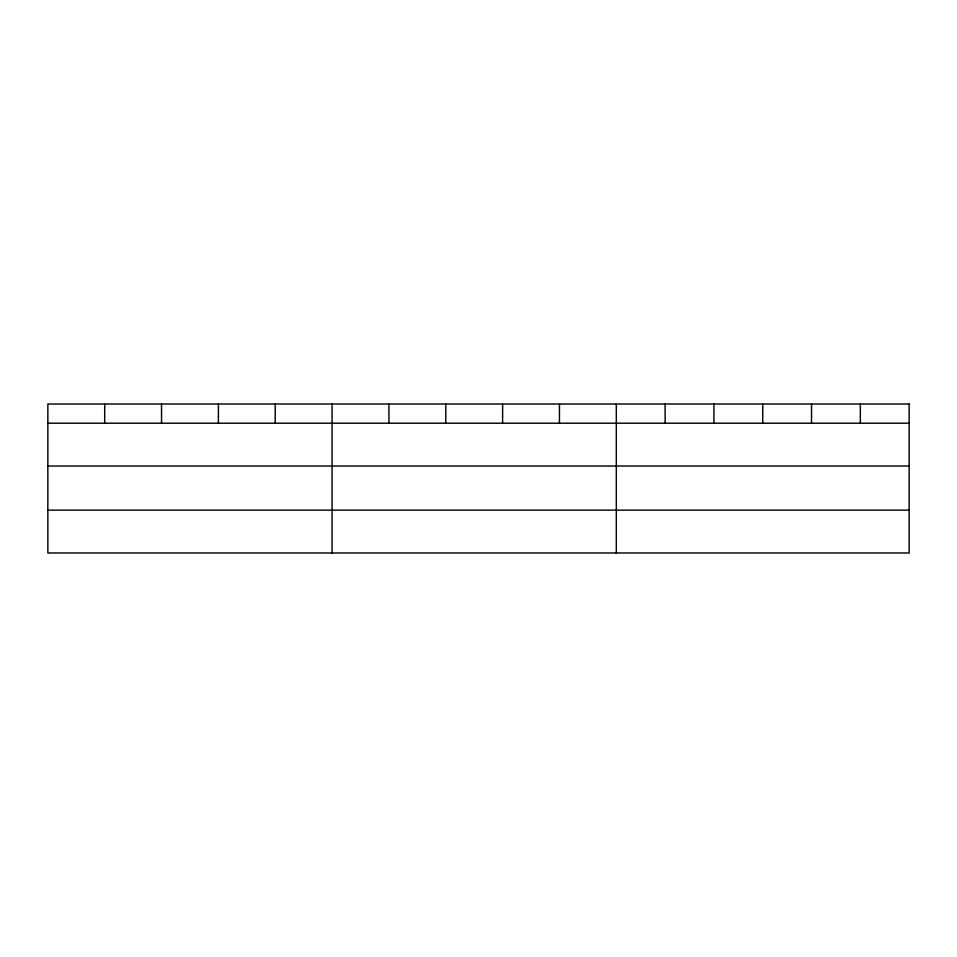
<?xml version="1.0" encoding="UTF-8"?>
<svg xmlns="http://www.w3.org/2000/svg" width="957" height="957" viewBox="0 0 957 957"><rect width="100%" height="100%" fill="white"/><g stroke="black" fill="none" stroke-linecap="round" stroke-linejoin="round"><path stroke-width="1.44" d="M47.85 423.209L909.15 423.209M47.85 466.035L909.15 466.035M47.85 510.153L909.15 510.153M860.343 404.021L860.343 423.209M811.536 404.021L811.536 423.209M762.729 404.021L762.729 423.209M713.922 404.021L713.922 423.209M665.115 404.021L665.115 423.209M616.308 404.021L616.308 552.979M559.462 404.021L559.462 423.209M502.616 404.021L502.616 423.209M445.771 404.021L445.771 423.209M388.925 404.021L388.925 423.209M332.079 404.021L332.079 552.979M275.233 404.021L275.233 423.209M218.387 404.021L218.387 423.209M161.542 404.021L161.542 423.209M104.696 404.021L104.696 423.209M909.15 404.021L47.85 404.021L47.85 552.979L909.15 552.979L909.15 404.021"/></g></svg>
